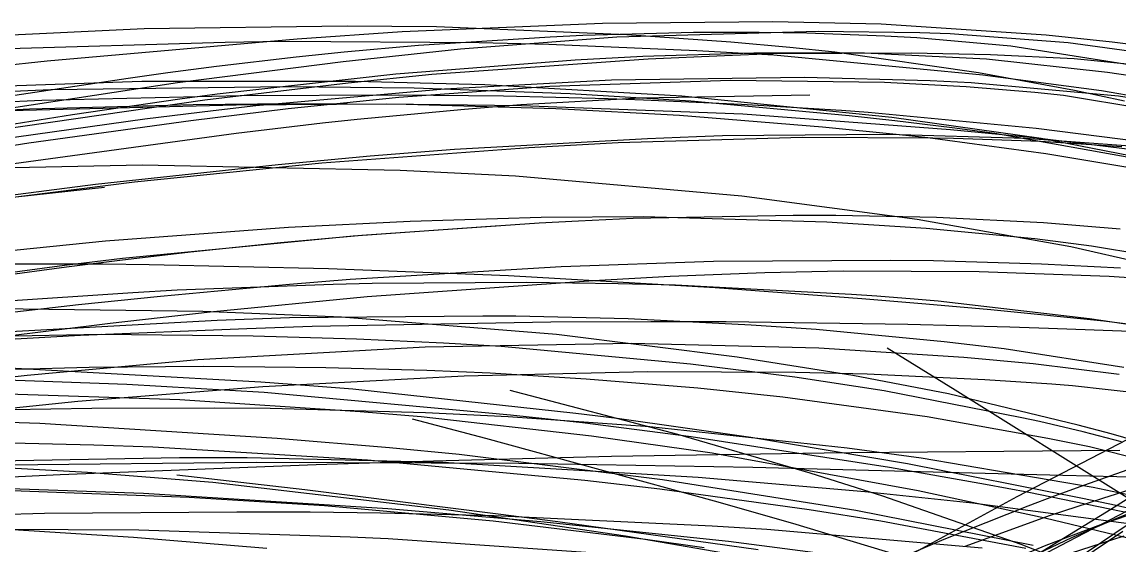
# Model space of a CAD drawing. Header units: metres. Extents: x -663 to 215, y -40 to 703.
# Drawn here: x 15.7 to 92.1, y 337 to 373.4 of the extents above; entities that cross this region are included whole.
import ezdxf

# ---------------------------------------------------------------- set-up
doc = ezdxf.new("R2010")
doc.units = ezdxf.units.M

msp = doc.modelspace()

# ---------------------------------------------------------------- linework, layer by layer
for p, q in [((56.138, 373.291, -2367.097), (42.208, 372.703, -2361.584)), ((67.986, 373.39, -2372.247), (56.138, 373.291, -2367.097)), ((75.526, 373.232, -2375.777), (67.986, 373.39, -2372.247)), ((24.241, 372.91, -2360.188), (8.971, 372.19, -2354.521)), ((38.379, 373.099, -2365.764), (24.241, 372.91, -2360.188)), ((42.208, 372.703, -2361.584), (34.897, 372.194, -2358.923)), ((44.596, 373.049, -2368.305), (38.379, 373.099, -2365.764)), ((57.84, 372.489, -2374.01), (44.596, 373.049, -2368.305)), ((62.46, 372.642, -2380.861), (54.766, 372.446, -2378.438)), ((71.131, 372.715, -2368.179), (57.127, 372.32, -2364.704)), ((67.047, 372.655, -2382.317), (62.46, 372.642, -2380.861)), ((70.365, 372.61, -2383.376), (67.047, 372.655, -2382.317)), ((75.792, 372.403, -2385.126), (70.365, 372.61, -2383.376)), ((78.215, 372.624, -2370.002), (71.131, 372.715, -2368.179)), ((86.995, 372.46, -2381.773), (75.526, 373.232, -2375.777)), ((80.319, 372.558, -2370.555), (78.215, 372.624, -2370.002)), ((88.538, 371.926, -2372.865), (80.319, 372.558, -2370.555)), ((29.881, 371.963, -2358.74), (10.974, 371.408, -2351.732)), ((34.897, 372.194, -2358.923), (17.504, 370.664, -2352.966)), ((33.796, 372.024, -2360.232), (29.881, 371.963, -2358.74)), ((47.556, 371.933, -2365.696), (33.796, 372.024, -2360.232)), ((52.496, 372.332, -2377.728), (43.329, 371.745, -2374.873)), ((57.127, 372.32, -2364.704), (46.255, 371.486, -2362.061)), ((52.402, 371.828, -2367.669), (47.556, 371.933, -2365.696)), ((62.711, 371.388, -2372.001), (52.402, 371.828, -2367.669)), ((54.766, 372.446, -2378.438), (52.496, 372.332, -2377.728)), ((65.054, 371.971, -2377.252), (57.84, 372.489, -2374.01)), ((69.176, 371.599, -2379.153), (65.054, 371.971, -2377.252)), ((77.997, 372.283, -2385.842), (75.792, 372.403, -2385.126)), ((84.539, 371.711, -2388.003), (77.997, 372.283, -2385.842)), ((91.607, 371.985, -2384.383), (86.995, 372.46, -2381.773)), ((94.365, 371.144, -2374.676), (88.538, 371.926, -2372.865)), ((94.519, 371.617, -2386.115), (91.607, 371.985, -2384.383)), ((38.166, 371.275, -2373.276), (34.832, 370.924, -2372.248)), ((46.255, 371.486, -2362.061), (38.103, 370.621, -2360.072)), ((43.329, 371.745, -2374.873), (38.166, 371.275, -2373.276)), ((66.655, 371.223, -2372.279), (58.936, 370.986, -2370.168)), ((64.614, 371.039, -2378.705), (59.316, 370.788, -2377.214)), ((68.058, 371.071, -2374.301), (62.711, 371.388, -2372.001)), ((67.99, 371.158, -2379.659), (64.614, 371.039, -2378.705)), ((74.355, 371.203, -2374.422), (66.655, 371.223, -2372.279)), ((77.61, 371.217, -2382.428), (67.99, 371.158, -2379.659)), ((82.598, 369.678, -2380.866), (68.058, 371.071, -2374.301)), ((72.306, 371.274, -2380.624), (69.176, 371.599, -2379.153)), ((82.304, 369.85, -2385.579), (72.306, 371.274, -2380.624)), ((82.856, 370.797, -2376.89), (74.355, 371.203, -2374.422)), ((83.123, 371.103, -2384.052), (77.61, 371.217, -2382.428)), ((88.965, 370.821, -2385.825), (83.123, 371.103, -2384.052)), ((94.509, 370.131, -2391.466), (84.539, 371.711, -2388.003)), ((17.504, 370.664, -2352.966), (10.504, 369.881, -2350.769)), ((29.28, 370.277, -2370.541), (25.903, 369.838, -2369.506)), ((38.103, 370.621, -2360.072), (26.558, 369.14, -2357.224)), ((34.832, 370.924, -2372.248), (29.28, 370.277, -2370.541)), ((54.224, 370.719, -2368.886), (41.753, 369.749, -2365.491)), ((59.316, 370.788, -2377.214), (44.258, 369.731, -2373.002)), ((58.936, 370.986, -2370.168), (54.224, 370.719, -2368.886)), ((91.274, 369.87, -2379.554), (82.856, 370.797, -2376.89)), ((98.498, 369.85, -2388.96), (88.965, 370.821, -2385.825)), ((25.903, 369.838, -2369.506), (23.129, 369.453, -2368.657)), ((41.753, 369.749, -2365.491), (29.316, 368.352, -2362.073)), ((44.258, 369.731, -2373.002), (38.451, 369.129, -2371.382)), ((70.187, 369.518, -2381.798), (56.759, 369.344, -2378.193)), ((78.929, 369.289, -2384.211), (70.187, 369.518, -2381.798)), ((88.974, 368.62, -2389.083), (82.304, 369.85, -2385.579)), ((90.856, 368.598, -2384.768), (82.598, 369.678, -2380.866)), ((94.254, 369.416, -2380.562), (91.274, 369.87, -2379.554)), ((24.094, 369.24, -2351.212), (4.908, 368.578, -2343.904)), ((23.129, 369.453, -2368.657), (14.773, 368.207, -2366.106)), ((26.558, 369.14, -2357.224), (15.007, 367.378, -2354.319)), ((34.177, 368.881, -2353.714), (17.74, 368.658, -2347.291)), ((38.961, 369.242, -2357.317), (24.094, 369.24, -2351.212)), ((38.451, 369.129, -2371.382), (28.464, 367.931, -2368.586)), ((43.03, 368.787, -2357.305), (34.177, 368.881, -2353.714)), ((47.944, 369.02, -2361.177), (38.961, 369.242, -2357.317)), ((52.467, 368.902, -2372.105), (41.974, 368.118, -2369.1)), ((53.881, 368.393, -2361.861), (43.03, 368.787, -2357.305)), ((56.759, 369.344, -2378.193), (45.151, 368.701, -2375.126)), ((61.651, 368.226, -2367.377), (47.944, 369.02, -2361.177)), ((65.051, 369.322, -2375.609), (52.467, 368.902, -2372.105)), ((75.763, 369.162, -2378.546), (65.051, 369.322, -2375.609)), ((81.43, 368.869, -2380.1), (75.763, 369.162, -2378.546)), ((81.784, 369.159, -2385.013), (78.929, 369.289, -2384.211)), ((86.222, 368.465, -2381.427), (81.43, 368.869, -2380.1)), ((92.028, 368.209, -2388.069), (81.784, 369.159, -2385.013)), ((17.74, 368.658, -2347.291), (4.043, 368.037, -2342.241)), ((30.935, 368.237, -2358.755), (17.132, 367.918, -2353.595)), ((26.732, 368.001, -2361.354), (19.258, 366.927, -2359.261)), ((29.316, 368.352, -2362.073), (26.732, 368.001, -2361.354)), ((41.934, 368.284, -2363.062), (30.935, 368.237, -2358.755)), ((45.151, 368.701, -2375.126), (32.013, 367.537, -2371.655)), ((41.974, 368.118, -2369.1), (34.254, 367.326, -2366.831)), ((49.243, 368.208, -2366.017), (41.934, 368.284, -2363.062)), ((56.525, 368.029, -2369.046), (49.243, 368.208, -2366.017)), ((58.775, 368.089, -2374.476), (50.448, 367.611, -2372.157)), ((62.277, 367.881, -2365.493), (53.881, 368.393, -2361.861)), ((58.989, 367.95, -2370.085), (56.525, 368.029, -2369.046)), ((70.569, 368.283, -2377.701), (58.775, 368.089, -2374.476)), ((65.803, 367.645, -2373.023), (58.989, 367.95, -2370.085)), ((76.278, 366.742, -2374.376), (61.651, 368.226, -2367.377)), ((88.206, 368.259, -2381.983), (86.222, 368.465, -2381.427)), ((96.185, 366.947, -2384.348), (88.206, 368.259, -2381.983)), ((92.45, 367.88, -2390.984), (88.974, 368.62, -2389.083)), ((101.677, 366.67, -2390.23), (90.856, 368.598, -2384.768)), ((98.835, 367.192, -2390.285), (92.028, 368.209, -2388.069)), ((17.132, 367.918, -2353.595), (-0.754, 367.12, -2347.307)), ((16.264, 367.314, -2347.238), (3.781, 366.701, -2342.687)), ((28.464, 367.931, -2368.586), (12.793, 365.667, -2364.169)), ((30.649, 367.586, -2359.2), (14.888, 367.189, -2353.331)), ((27.648, 367.62, -2351.59), (16.264, 367.314, -2347.238)), ((29.039, 367.196, -2370.864), (24.294, 366.615, -2369.599)), ((34.254, 367.326, -2366.831), (27.483, 366.506, -2364.803)), ((34.366, 367.692, -2354.239), (27.648, 367.62, -2351.59)), ((32.013, 367.537, -2371.655), (29.039, 367.196, -2370.864)), ((41.096, 367.654, -2363.273), (30.649, 367.586, -2359.2)), ((42.472, 367.641, -2357.531), (34.366, 367.692, -2354.239)), ((46.523, 367.296, -2371.044), (39.067, 366.598, -2368.905)), ((50.507, 367.554, -2367.081), (41.096, 367.654, -2363.273)), ((52.892, 367.331, -2361.916), (42.472, 367.641, -2357.531)), ((50.448, 367.611, -2372.157), (46.523, 367.296, -2371.044)), ((65.891, 366.96, -2373.652), (50.507, 367.554, -2367.081)), ((61.497, 366.872, -2365.656), (52.892, 367.331, -2361.916)), ((73.29, 366.861, -2370.42), (62.277, 367.881, -2365.493)), ((72.777, 367.217, -2376.114), (65.803, 367.645, -2373.023)), ((74.627, 367.088, -2376.945), (72.777, 367.217, -2376.114)), ((19.258, 366.927, -2359.261), (4.13, 364.476, -2354.962)), ((24.294, 366.615, -2369.599), (5.333, 363.955, -2364.495)), ((27.483, 366.506, -2364.803), (16.212, 364.944, -2361.36)), ((39.067, 366.598, -2368.905), (36.657, 366.334, -2368.202)), ((71.439, 366.069, -2370.124), (61.497, 366.872, -2365.656)), ((80.348, 365.886, -2380.216), (65.891, 366.96, -2373.652)), ((76.465, 366.513, -2371.866), (73.29, 366.861, -2370.42)), ((86.315, 365.962, -2382.405), (74.627, 367.088, -2376.945)), ((86.649, 365.268, -2379.577), (76.278, 366.742, -2374.376)), ((80.476, 366.02, -2373.717), (76.465, 366.513, -2371.866)), ((36.657, 366.334, -2368.202), (30.657, 365.628, -2366.437)), ((76.792, 365.528, -2372.585), (71.439, 366.069, -2370.124)), ((86.363, 365.299, -2383.053), (80.348, 365.886, -2380.216)), ((83.436, 365.62, -2375.099), (80.476, 366.02, -2373.717)), ((94.457, 364.925, -2386.386), (86.315, 365.962, -2382.405)), ((16.212, 364.944, -2361.36), (-0.631, 362.197, -2356.069)), ((30.657, 365.628, -2366.437), (14.131, 363.37, -2361.47)), ((59.261, 365.249, -2374.409), (45.831, 364.505, -2370.062)), ((57.221, 364.981, -2373.085), (50.999, 364.63, -2371.033)), ((70.049, 365.334, -2377.575), (57.221, 364.981, -2373.085)), ((62.683, 365.389, -2375.545), (59.261, 365.249, -2374.409)), ((64.483, 365.452, -2376.149), (62.683, 365.389, -2375.545)), ((75.992, 365.545, -2380.222), (64.483, 365.452, -2376.149)), ((79.128, 365.301, -2380.975), (70.049, 365.334, -2377.575)), ((85.575, 365.269, -2383.884), (75.992, 365.545, -2380.222)), ((78.783, 365.308, -2373.511), (76.792, 365.528, -2372.585)), ((86.975, 364.208, -2377.418), (78.783, 365.308, -2373.511)), ((80.558, 365.279, -2381.525), (79.128, 365.301, -2380.975)), ((86.616, 365.063, -2383.964), (80.558, 365.279, -2381.525)), ((96.759, 363.216, -2381.622), (83.436, 365.62, -2375.099)), ((94.438, 364.609, -2387.635), (85.575, 365.269, -2383.884)), ((94.074, 364.354, -2386.837), (86.363, 365.299, -2383.053)), ((92.263, 364.702, -2386.393), (86.616, 365.063, -2383.964)), ((98.738, 362.932, -2386.007), (86.649, 365.268, -2379.577)), ((50.999, 364.63, -2371.033), (36.606, 363.558, -2366.449)), ((45.831, 364.505, -2370.062), (39.962, 364.03, -2368.244)), ((95.475, 362.78, -2381.627), (86.975, 364.208, -2377.418)), ((24.113, 363.425, -2352.147), (4.632, 363.015, -2344.436)), ((33.573, 363.437, -2366.301), (20.85, 362.069, -2362.514)), ((36.606, 363.558, -2366.449), (23.563, 362.225, -2362.501)), ((42.063, 363.043, -2359.738), (24.113, 363.425, -2352.147)), ((39.962, 364.03, -2368.244), (33.573, 363.437, -2366.301)), ((50.094, 362.653, -2363.26), (42.063, 363.043, -2359.738)), ((65.84, 361.251, -2370.507), (50.094, 362.653, -2363.26)), ((20.85, 362.069, -2362.514), (5.163, 360.026, -2357.985)), ((23.563, 362.225, -2362.501), (5.825, 359.981, -2357.345)), ((21.478, 361.851, -2361.487), (11.768, 360.8, -2358.856)), ((78.022, 359.629, -2376.396), (65.84, 361.251, -2370.507)), ((51.865, 359.764, -2367.565), (42.746, 359.501, -2364.989)), ((58.983, 359.817, -2369.591), (51.865, 359.764, -2367.565)), ((58.261, 359.7, -2372.426), (54.46, 359.524, -2371.42)), ((69.411, 359.911, -2375.359), (58.261, 359.7, -2372.426)), ((71.746, 359.441, -2373.343), (58.983, 359.817, -2369.591)), ((72.379, 359.919, -2376.141), (69.411, 359.911, -2375.359)), ((79.365, 359.78, -2377.999), (72.379, 359.919, -2376.141)), ((88.721, 357.731, -2381.839), (78.022, 359.629, -2376.396)), ((86.815, 359.393, -2380.049), (79.365, 359.78, -2377.999)), ((34.281, 359.063, -2362.604), (21.553, 358.128, -2359.009)), ((42.746, 359.501, -2364.989), (34.281, 359.063, -2362.604)), ((49.002, 359.197, -2369.122), (38.778, 358.468, -2366.292)), ((51.733, 359.372, -2370.694), (39.382, 358.526, -2367.377)), ((54.46, 359.524, -2371.42), (51.733, 359.372, -2370.694)), ((78.651, 359.015, -2375.466), (71.746, 359.441, -2373.343)), ((86.214, 358.279, -2377.962), (78.651, 359.015, -2375.466)), ((92.144, 358.947, -2381.594), (86.815, 359.393, -2380.049)), ((21.553, 358.128, -2359.009), (5.619, 356.512, -2354.477)), ((38.778, 358.468, -2366.292), (22.739, 356.921, -2361.765)), ((39.382, 358.526, -2367.377), (33.727, 358.002, -2365.826)), ((90.155, 357.784, -2379.356), (86.214, 358.279, -2377.962)), ((27.479, 357.348, -2364.089), (22.547, 356.776, -2362.701)), ((33.727, 358.002, -2365.826), (27.479, 357.348, -2364.089)), ((99.334, 355.29, -2387.624), (88.721, 357.731, -2381.839)), ((96.202, 356.764, -2381.789), (90.155, 357.784, -2379.356)), ((21.364, 356.514, -2347.041), (1.395, 356.506, -2339.88)), ((22.739, 356.921, -2361.765), (18.691, 356.43, -2360.595)), ((22.547, 356.776, -2362.701), (18.84, 356.315, -2361.647)), ((24.587, 356.484, -2348.219), (21.364, 356.514, -2347.041)), ((63.849, 356.705, -2346), (53.27, 356.33, -2343.439)), ((76.208, 356.774, -2349.363), (63.849, 356.705, -2346)), ((79.177, 356.747, -2350.225), (76.208, 356.774, -2349.363)), ((86.678, 356.522, -2352.628), (79.177, 356.747, -2350.225)), ((92.17, 356.235, -2354.601), (86.678, 356.522, -2352.628)), ((18.84, 356.315, -2361.647), (3.23, 354.194, -2357.147)), ((18.691, 356.43, -2360.595), (4.241, 354.511, -2356.367)), ((37.078, 356.201, -2352.906), (24.587, 356.484, -2348.219)), ((49.603, 355.708, -2357.756), (37.078, 356.201, -2352.906)), ((53.27, 356.33, -2343.439), (38.578, 355.447, -2340.141)), ((67.433, 355.907, -2342.311), (60.844, 355.656, -2340.979)), ((72.876, 356.031, -2343.482), (67.433, 355.907, -2342.311)), ((82.35, 355.998, -2345.781), (72.876, 356.031, -2343.482)), ((91.384, 355.659, -2348.383), (82.35, 355.998, -2345.781)), ((34.35, 355.098, -2339.242), (25.375, 354.278, -2337.365)), ((37.405, 355.101, -2361.519), (26.552, 354.702, -2358.752)), ((38.578, 355.447, -2340.141), (34.35, 355.098, -2339.242)), ((40.11, 355.173, -2362.213), (37.405, 355.101, -2361.519)), ((55.503, 355.371, -2339.96), (39.76, 354.257, -2337.115)), ((50.865, 355.239, -2365.019), (40.11, 355.173, -2362.213)), ((63.976, 354.87, -2363.534), (49.603, 355.708, -2357.756)), ((57.229, 355.161, -2366.716), (50.865, 355.239, -2365.019)), ((60.844, 355.656, -2340.979), (55.503, 355.371, -2339.96)), ((61.206, 355.063, -2367.794), (57.229, 355.161, -2366.716)), ((73.457, 354.401, -2371.319), (61.206, 355.063, -2367.794)), ((97.902, 355.197, -2350.615), (91.384, 355.659, -2348.383)), ((23.458, 354.531, -2357.97), (9.04, 353.565, -2354.331)), ((25.375, 354.278, -2337.365), (19.674, 353.687, -2336.196)), ((26.552, 354.702, -2358.752), (23.458, 354.531, -2357.97)), ((39.76, 354.257, -2337.115), (28.831, 353.182, -2335.278)), ((74.17, 354.113, -2367.777), (63.976, 354.87, -2363.534)), ((75.233, 354.281, -2371.847), (73.457, 354.401, -2371.319)), ((77.812, 354.084, -2372.629), (75.233, 354.281, -2371.847)), ((19.674, 353.687, -2336.196), (6.855, 352.227, -2333.602)), ((78.628, 353.743, -2369.672), (74.17, 354.113, -2367.777)), ((79.498, 353.944, -2373.149), (77.812, 354.084, -2372.629)), ((83.153, 353.336, -2371.633), (78.628, 353.743, -2369.672)), ((90.025, 352.711, -2376.8), (79.498, 353.944, -2373.149)), ((28.338, 353.231, -2358.782), (12.574, 353.426, -2354.814)), ((28.831, 353.182, -2335.278), (21.87, 352.388, -2334.136)), ((37.976, 352.83, -2361.225), (28.338, 353.231, -2358.782)), ((34.349, 352.79, -2363.264), (29.326, 352.603, -2361.932)), ((47.799, 352.903, -2366.843), (34.349, 352.79, -2363.264)), ((52.943, 351.618, -2365.126), (37.976, 352.83, -2361.225)), ((50.114, 352.89, -2367.462), (47.799, 352.903, -2366.843)), ((57.917, 352.704, -2369.57), (50.114, 352.89, -2367.462)), ((66.469, 352.28, -2371.941), (57.917, 352.704, -2369.57)), ((91.018, 352.541, -2375.169), (83.153, 353.336, -2371.633)), ((94.628, 352.03, -2378.594), (90.025, 352.711, -2376.8)), ((21.87, 352.388, -2334.136), (12.649, 351.241, -2332.638)), ((29.326, 352.603, -2361.932), (14.952, 351.814, -2358.106)), ((31.378, 352.026, -2341.728), (19.826, 351.547, -2337.572)), ((35.924, 352.181, -2343.406), (31.378, 352.026, -2341.728)), ((52.538, 352.474, -2349.896), (35.924, 352.181, -2343.406)), ((59.49, 352.514, -2352.724), (52.538, 352.474, -2349.896)), ((64.751, 352.506, -2354.921), (59.49, 352.514, -2352.724)), ((77.386, 352.312, -2360.501), (64.751, 352.506, -2354.921)), ((71, 351.972, -2373.229), (66.469, 352.28, -2371.941)), ((79.913, 351.108, -2375.915), (71, 351.972, -2373.229)), ((84.482, 352.128, -2363.8), (77.386, 352.312, -2360.501)), ((87.159, 352.045, -2365.077), (84.482, 352.128, -2363.8)), ((93.528, 351.807, -2368.252), (87.159, 352.045, -2365.077)), ((101.37, 351.317, -2380.19), (91.018, 352.541, -2375.169)), ((21.254, 351.611, -2354.925), (9.833, 351.422, -2351.88)), ((19.826, 351.547, -2337.572), (12.779, 351.173, -2335.142)), ((31.839, 351.516, -2357.779), (21.254, 351.611, -2354.925)), ((39.029, 351.304, -2359.744), (31.839, 351.516, -2357.779)), ((45.071, 351.023, -2361.421), (39.029, 351.304, -2359.744)), ((65.497, 350.055, -2368.592), (52.943, 351.618, -2365.126)), ((43.792, 350.743, -2338.089), (27.988, 349.849, -2334.075)), ((58.16, 350.992, -2342.194), (43.792, 350.743, -2338.089)), ((49.076, 350.785, -2362.548), (45.071, 351.023, -2361.421)), ((62.259, 349.553, -2366.465), (49.076, 350.785, -2362.548)), ((71.179, 350.673, -2346.495), (58.16, 350.992, -2342.194)), ((81.27, 350.017, -2350.396), (71.179, 350.673, -2346.495)), ((80.684, 347.749, -2371.5), (75.936, 350.664, -2367.874)), ((81.703, 350.908, -2376.473), (79.913, 351.108, -2375.915)), ((84.077, 350.62, -2377.232), (81.703, 350.908, -2376.473)), ((92.406, 349.321, -2380.23), (84.077, 350.62, -2377.232)), ((27.988, 349.849, -2334.075), (16.1, 348.766, -2331.31)), ((73.546, 348.767, -2370.973), (65.497, 350.055, -2368.592)), ((86.104, 349.571, -2352.483), (81.27, 350.017, -2350.396)), ((32.356, 348.296, -2319.139), (13.818, 349.334, -2312.079)), ((20.421, 349.314, -2351.335), (15.299, 349.176, -2350.02)), ((28.407, 349.396, -2353.392), (20.421, 349.314, -2351.335)), ((36.896, 349.312, -2355.596), (28.407, 349.396, -2353.392)), ((43.916, 349.109, -2357.442), (36.896, 349.312, -2355.596)), ((48.311, 348.922, -2358.611), (43.916, 349.109, -2357.442)), ((59.277, 349.024, -2343.548), (46.514, 348.726, -2340.437)), ((54.99, 348.522, -2360.424), (48.311, 348.922, -2358.611)), ((69.559, 348.975, -2346.316), (59.277, 349.024, -2343.548)), ((69.512, 348.651, -2368.766), (62.259, 349.553, -2366.465)), ((74.545, 348.86, -2347.759), (69.559, 348.975, -2346.316)), ((82.728, 348.476, -2350.392), (74.545, 348.86, -2347.759)), ((92.076, 348.837, -2355.418), (86.104, 349.571, -2352.483)), ((16.1, 348.766, -2331.31), (11.722, 348.276, -2330.336)), ((23.047, 348.14, -2314.514), (12.924, 348.514, -2310.591)), ((32.602, 347.586, -2318.39), (23.047, 348.14, -2314.514)), ((35.75, 348.051, -2320.483), (32.356, 348.296, -2319.139)), ((46.514, 348.726, -2340.437), (32.498, 347.984, -2337.298)), ((62.768, 347.878, -2362.612), (54.99, 348.522, -2360.424)), ((75.734, 347.711, -2370.885), (69.512, 348.651, -2368.766)), ((80.217, 347.486, -2373.112), (73.546, 348.767, -2370.973)), ((87.4, 348.161, -2352.046), (82.728, 348.476, -2350.392)), ((88.841, 348.051, -2352.579), (87.4, 348.161, -2352.046)), ((26.733, 347.071, -2314.908), (12.632, 347.527, -2309.524)), ((32.498, 347.984, -2337.298), (19.631, 346.95, -2334.579)), ((49.743, 346.014, -2325.745), (32.602, 347.586, -2318.39)), ((38.775, 347.811, -2321.701), (35.75, 348.051, -2320.483)), ((54.276, 346.13, -2328.293), (38.775, 347.811, -2321.701)), ((61.369, 344.655, -2336.152), (49.71, 347.716, -2326.491)), ((68.672, 347.265, -2364.347), (62.768, 347.878, -2362.612)), ((85.322, 345.829, -2374.707), (75.734, 347.711, -2370.885)), ((89.231, 345.317, -2376.506), (80.217, 347.486, -2373.112)), ((92.624, 340.276, -2378.112), (80.684, 347.749, -2371.5)), ((98.787, 346.916, -2357.088), (88.841, 348.051, -2352.579)), ((19.631, 346.95, -2334.579), (3.43, 345.259, -2331.269)), ((39.279, 346.241, -2320.013), (26.733, 347.071, -2314.908)), ((78.728, 345.881, -2367.609), (68.672, 347.265, -2364.347)), ((20.603, 346.473, -2312.474), (14.905, 346.366, -2310.402)), ((29.11, 346.498, -2315.697), (20.603, 346.473, -2312.474)), ((33.019, 346.467, -2317.216), (29.11, 346.498, -2315.697)), ((43.83, 346.157, -2321.597), (33.019, 346.467, -2317.216)), ((43.51, 345.886, -2321.783), (39.279, 346.241, -2320.013)), ((55.377, 344.547, -2326.93), (43.51, 345.886, -2321.783)), ((49.581, 345.892, -2323.997), (43.83, 346.157, -2321.597)), ((59.426, 345.201, -2328.24), (49.581, 345.892, -2323.997)), ((54.748, 345.463, -2327.947), (49.743, 346.014, -2325.745)), ((57.151, 345.776, -2329.545), (54.276, 346.13, -2328.293)), ((87.114, 344.386, -2370.802), (78.728, 345.881, -2367.609)), ((86.553, 345.562, -2375.237), (85.322, 345.829, -2374.707)), ((16.975, 345.416, -2311.378), (14.094, 345.524, -2310.177)), ((33.502, 344.376, -2318.749), (16.975, 345.416, -2311.378)), ((48.02, 344.39, -2322.776), (42.92, 345.728, -2319.098)), ((62.303, 344.507, -2331.329), (54.748, 345.463, -2327.947)), ((66.468, 344.452, -2333.712), (57.151, 345.776, -2329.545)), ((73.166, 343.702, -2334.382), (59.426, 345.201, -2328.24)), ((89.571, 344.846, -2376.643), (86.553, 345.562, -2375.237)), ((91.522, 344.699, -2377.462), (89.231, 345.317, -2376.506)), ((20.752, 343.92, -2314.694), (5.111, 344.288, -2307.985)), ((41.313, 343.723, -2322.383), (33.502, 344.376, -2318.749)), ((63.92, 340.01, -2334.077), (48.02, 344.39, -2322.776)), ((63.765, 343.361, -2330.673), (55.377, 344.547, -2326.93)), ((70.596, 341.959, -2343.75), (61.369, 344.655, -2336.152)), ((76.104, 342.361, -2337.651), (62.303, 344.507, -2331.329)), ((77.351, 342.617, -2338.729), (66.468, 344.452, -2333.712)), ((84.978, 340.334, -2440.788), (93.318, 344.654, -2436.016)), ((90.018, 343.797, -2372.038), (87.114, 344.386, -2370.802)), ((92.258, 344.14, -2378.029), (89.571, 344.846, -2376.643)), ((93.298, 344.191, -2378.25), (91.522, 344.699, -2377.462)), ((24.85, 343.772, -2316.518), (20.752, 343.92, -2314.694)), ((39.794, 342.872, -2323.514), (24.85, 343.772, -2316.518)), ((46.165, 343.257, -2324.685), (41.313, 343.723, -2322.383)), ((78.318, 343.014, -2336.726), (73.166, 343.702, -2334.382)), ((92.129, 343.54, -2362.794), (84.061, 343.478, -2358.398)), ((96.406, 342.209, -2375.481), (90.018, 343.797, -2372.038)), ((26.695, 343.035, -2324.922), (7.652, 342.689, -2319.296)), ((31.408, 343.037, -2326.348), (26.695, 343.035, -2324.922)), ((45.038, 342.716, -2330.613), (31.408, 343.037, -2326.348)), ((44.369, 342.813, -2339.865), (36.216, 342.551, -2336.54)), ((54.916, 341.447, -2330.881), (39.794, 342.872, -2323.514)), ((56.758, 343.117, -2345.22), (44.369, 342.813, -2339.865)), ((60.302, 341.504, -2331.578), (46.165, 343.257, -2324.685)), ((71.557, 343.352, -2352.113), (56.758, 343.117, -2345.22)), ((78.105, 340.743, -2337.267), (63.765, 343.361, -2330.673)), ((73.444, 343.377, -2353.018), (71.557, 343.352, -2352.113)), ((84.061, 343.478, -2358.398), (73.444, 343.377, -2353.018)), ((90.276, 340.965, -2342.288), (78.318, 343.014, -2336.726)), ((20.301, 342.01, -2314.916), (12.009, 342.464, -2311.324)), ((32.044, 342.718, -2332.017), (14.657, 342.517, -2325.698)), ((36.216, 342.551, -2336.54), (18.408, 341.853, -2329.67)), ((29.013, 341.319, -2318.783), (20.301, 342.01, -2314.916)), ((50.325, 342.637, -2339.311), (32.044, 342.718, -2332.017)), ((62.782, 341.672, -2336.429), (45.038, 342.716, -2330.613)), ((66.594, 342.355, -2346.403), (50.325, 342.637, -2339.311)), ((75.546, 342.14, -2350.561), (66.594, 342.355, -2346.403)), ((88.163, 341.794, -2356.947), (75.546, 342.14, -2350.561)), ((82.789, 341.185, -2340.756), (76.104, 342.361, -2337.651)), ((89.542, 340.197, -2344.52), (77.351, 342.617, -2338.729)), ((89.698, 341.154, -2421.544), (92.636, 342.207, -2419.225)), ((18.408, 341.853, -2329.67), (13.937, 341.635, -2328.08)), ((35.425, 340.814, -2318.355), (26.519, 341.832, -2311.86)), ((45.448, 339.396, -2326.235), (29.013, 341.319, -2318.783)), ((60.114, 340.856, -2333.445), (54.916, 341.447, -2330.881)), ((73.764, 339.355, -2338.24), (60.302, 341.504, -2331.578)), ((74.386, 340.662, -2340.378), (62.782, 341.672, -2336.429)), ((75.632, 340.374, -2347.802), (70.596, 341.959, -2343.75)), ((98.091, 341.551, -2362.564), (88.163, 341.794, -2356.947)), ((92.042, 338.876, -2428.908), (99.706, 341.981, -2424.359)), ((24.203, 340.554, -2317.828), (14.282, 340.899, -2312.994)), ((27.387, 340.279, -2315.528), (15.054, 340.738, -2310.281)), ((41.202, 339.488, -2326.068), (24.203, 340.554, -2317.828)), ((48.876, 339.12, -2328.584), (35.425, 340.814, -2318.355)), ((70.521, 339.407, -2338.603), (60.114, 340.856, -2333.445)), ((81.88, 339.869, -2342.999), (74.386, 340.662, -2340.378)), ((86.922, 338.834, -2341.418), (78.105, 340.743, -2337.267)), ((85.79, 340.628, -2342.158), (82.789, 341.185, -2340.756)), ((97.764, 338.133, -2347.887), (85.79, 340.628, -2342.158)), ((87.579, 340.378, -2423.188), (89.698, 341.154, -2421.544)), ((88.546, 337.21, -2420.182), (95.266, 340.718, -2415.259)), ((100.007, 338.891, -2346.938), (90.276, 340.965, -2342.288)), ((90.941, 340.236, -2422.356), (93.975, 341.192, -2419.369)), ((36.792, 339.695, -2319.678), (27.387, 340.279, -2315.528)), ((69.39, 338.454, -2337.878), (63.92, 340.01, -2334.077)), ((85.278, 337.003, -2355.086), (75.632, 340.374, -2347.802)), ((77.846, 336.448, -2444.616), (84.978, 340.334, -2440.788)), ((94.909, 338.159, -2347.777), (81.88, 339.869, -2342.999)), ((85.763, 339.698, -2424.579), (87.579, 340.378, -2423.188)), ((87.31, 339.036, -2425.797), (90.941, 340.236, -2422.356)), ((91.878, 339.705, -2345.644), (89.542, 340.197, -2344.52)), ((90.811, 338.386, -2430.444), (96.596, 340.379, -2425.992)), ((91.501, 339.463, -2415.292), (92.637, 340.171, -2414.346)), ((97.21, 338.519, -2348.249), (91.878, 339.705, -2345.644)), ((17.309, 339.155, -2318.07), (-0.351, 338.619, -2312.258)), ((30.687, 339.261, -2322.679), (17.309, 339.155, -2318.07)), ((35.785, 339.243, -2324.472), (30.687, 339.261, -2322.679)), ((40.692, 339.185, -2326.221), (35.785, 339.243, -2324.472)), ((48.521, 338.624, -2325.011), (36.792, 339.695, -2319.678)), ((48.596, 338.996, -2329.091), (40.692, 339.185, -2326.221)), ((51.854, 338.585, -2331.15), (41.202, 339.488, -2326.068)), ((57.734, 337.572, -2331.834), (45.448, 339.396, -2326.235)), ((63.766, 338.266, -2334.762), (48.596, 338.996, -2329.091)), ((53.025, 338.575, -2331.778), (48.876, 339.12, -2328.584)), ((75.498, 338.619, -2341.069), (70.521, 339.407, -2338.603)), ((86.103, 336.94, -2344.355), (73.764, 339.355, -2338.24)), ((79.902, 337.359, -2428.947), (85.763, 339.698, -2424.579)), ((81.359, 336.891, -2431.161), (87.31, 339.036, -2425.797)), ((84.067, 334.904, -2421.211), (91.501, 339.463, -2415.292)), ((86.71, 334.38, -2422.239), (93.634, 339.052, -2416.934)), ((23.506, 337.48, -2321.988), (10.876, 338.295, -2316.948)), ((59.134, 337.337, -2329.938), (48.521, 338.624, -2325.011)), ((64.892, 337.196, -2337.207), (51.854, 338.585, -2331.15)), ((66.962, 336.619, -2342.398), (53.025, 338.575, -2331.778)), ((67.581, 338.033, -2336.209), (63.766, 338.266, -2334.762)), ((84.447, 333.924, -2347.657), (69.39, 338.454, -2337.878)), ((85.599, 336.728, -2346.038), (75.498, 338.619, -2341.069)), ((93.666, 337.206, -2344.659), (86.922, 338.834, -2341.418)), ((86.997, 336.959, -2433.179), (90.811, 338.386, -2430.444)), ((88.792, 337.477, -2430.734), (92.042, 338.876, -2428.908)), ((23.883, 337.991, -2326.568), (6.861, 338.09, -2315.695)), ((32.783, 336.712, -2325.65), (23.506, 337.48, -2321.988)), ((38.575, 337.503, -2336.201), (23.883, 337.991, -2326.568)), ((41.224, 337.384, -2337.938), (38.575, 337.503, -2336.201)), ((68.729, 335.673, -2336.822), (57.734, 337.572, -2331.834)), ((82.543, 336.738, -2342.038), (67.581, 338.033, -2336.209)), ((80.047, 333.356, -2435.239), (88.792, 337.477, -2430.734)), ((85.552, 333.357, -2431.126), (92.345, 337.922, -2427.143)), ((87.185, 335.896, -2425.619), (92.443, 337.612, -2421.462)), ((54.979, 336.44, -2346.716), (41.224, 337.384, -2337.938)), ((63.204, 336.777, -2331.843), (59.134, 337.337, -2329.938)), ((79.339, 335.324, -2343.675), (64.892, 337.196, -2337.207)), ((75.04, 335.271, -2432.472), (79.902, 337.359, -2428.947)), ((79.707, 333.935, -2437.907), (86.997, 336.959, -2433.179)), ((84.075, 334.878, -2423.37), (88.546, 337.21, -2420.182)), ((97.287, 332.31, -2363.021), (85.278, 337.003, -2355.086))]:
    msp.add_line(p, q)

doc.saveas('drawing.dxf')
